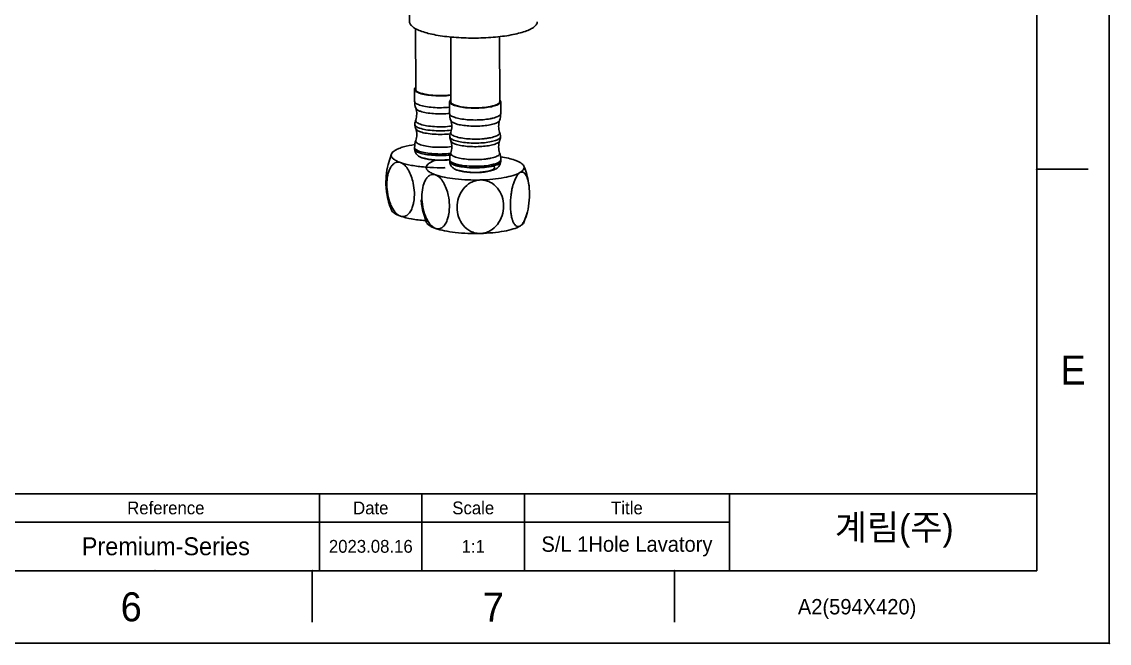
# Model space of a CAD drawing. Extents: x 9520 to 10292, y -16148 to -15602.
# Drawn here: x 10016.3 to 10292.2, y -16148.1 to -15990.5 of the extents above; entities that cross this region are included whole.
import ezdxf

# ---------------------------------------------------------------- set-up
doc = ezdxf.new("R2010")
doc.units = 0
doc.header["$MEASUREMENT"] = 0
doc.linetypes.add('CENTERX2', pattern=[101.6, 63.5, -12.7, 12.7, -12.7])
doc.layers.get('0').update_dxf_attribs({"linetype": 'CONTINUOUS'})
for name, color, linetype in [('02___PRT_ALL_AXES', 7, 'CONTINUOUS'), ('DIM', 2, 'CONTINUOUS'), ('FORM', 7, 'CONTINUOUS'), ('TEXT', 2, 'CONTINUOUS')]:
    doc.layers.add(name, color=color, linetype=linetype)
doc.layers.add('5', color=2, linetype='CONTINUOUS', lineweight=9)
doc.styles.add('ROMANS', font='Gulim.ttf')
doc.styles.get("Standard").update_dxf_attribs({"font": 'Gulim.ttf'})

# ---------------------------------------------------------------- blocks, each defined once
blk = doc.blocks.new('ZF65555')
at = {"color": 7, "linetype": 'Continuous'}
for p, q in [((9933.94, -16475.83), (9934.18, -16484.96)), ((9933.37, -16503.24), (9933.37, -16503.24)), ((9933.44, -16505.74), (9933.44, -16505.74)), ((9915.73, -16506.31), (9915.73, -16506.31)), ((9926.03, -16506.04), (9926.03, -16506.04)), ((9933.49, -16507.58), (9933.49, -16507.57)), ((9933.67, -16506.6), (9933.67, -16506.7)), ((9915.6, -16509.78), (9915.6, -16509.68)), ((9915.79, -16508.81), (9915.79, -16508.81)), ((9926.1, -16508.54), (9926.1, -16508.54)), ((9926.15, -16510.37), (9926.15, -16510.37)), ((9926.33, -16509.4), (9926.34, -16509.5)), ((9933.55, -16510.07), (9933.55, -16510.07)), ((9915.83, -16510.64), (9915.83, -16510.64)), ((9915.9, -16513.14), (9915.9, -16513.14)), ((9926.21, -16512.87), (9926.21, -16512.87))]:
    blk.add_line(p, q, dxfattribs=at)
for centre, radius, start, end in [((9928.98, -16501.87), 4.59, 342.7208, 1.4365), ((9920.03, -16504.71), 4.59, 181.5696, 200.2853), ((9921.65, -16504.67), 4.59, 342.7208, 1.4365), ((9929.15, -16507.34), 4.58, 9.326, 20.5478), ((9929.12, -16506.2), 4.58, 342.4582, 353.6801), ((9920.15, -16510.19), 4.58, 162.4582, 173.6801), ((9920.12, -16509.04), 4.58, 189.326, 200.5478), ((9921.82, -16510.14), 4.58, 9.326, 20.5478), ((9921.79, -16508.99), 4.58, 342.4582, 353.6801), ((9929.24, -16511.67), 4.59, 1.5696, 20.2853), ((9920.29, -16514.51), 4.59, 162.7208, 181.4365), ((9921.9, -16514.46), 4.59, 1.5696, 20.2853), ((9919.53, -16505.62), 10.19, 258.1988, 260.3161), ((9927.86, -16480.36), 35.6, 275.7742, 276.2462), ((9901.72, -16523.6), 12.08, 15.5348, 18.5728), ((9900.7, -16523.89), 13.13, 15.0046, 15.5547), ((9899.97, -16524.08), 13.89, 13.2318, 14.9937), ((9898.56, -16524.41), 15.34, 9.4875, 13.2221), ((9897.47, -16524.61), 16.45, 8.5565, 9.5385), ((9897.13, -16524.66), 16.78, 4.2378, 8.5563), ((9897.31, -16524.65), 16.61, 4.1054, 4.238), ((9908.14, -16525.79), 5.67, 343.1645, 344.3998), ((9928.18, -16491.85), 35.42, 275.9403, 276.247)]:
    blk.add_arc(centre, radius, start, end, dxfattribs=at)
for points, knots in [([(9934.18, -16484.96), (9934.18, -16485.05), (9934.16, -16485.25), (9934.03, -16485.52), (9933.83, -16485.8), (9933.54, -16486.06), (9933.18, -16486.33), (9932.55, -16486.69), (9932.03, -16486.91), (9931.66, -16487.06)], [0, 0, 0, 0, 0.079398, 0.165351, 0.26298, 0.375573, 0.504997, 0.652164, 1, 1, 1, 1]), ([(9931.66, -16487.06), (9931.21, -16487.23), (9930.23, -16487.54), (9928.64, -16487.93), (9926.85, -16488.25), (9924.21, -16488.59), (9921.46, -16488.77), (9918.68, -16488.79), (9916.63, -16488.72), (9914.68, -16488.57), (9912.88, -16488.34), (9911.27, -16488.04), (9909.89, -16487.67), (9908.91, -16487.31), (9908.27, -16486.98), (9907.89, -16486.74), (9907.59, -16486.49), (9907.37, -16486.22), (9907.23, -16485.95), (9907.19, -16485.76), (9907.19, -16485.67)], [0, 0, 0, 0, 0.056178, 0.120678, 0.192201, 0.269194, 0.432534, 0.515171, 0.595908, 0.672904, 0.744429, 0.808932, 0.865114, 0.91203, 0.93188, 0.949339, 0.964528, 0.977697, 0.989291, 1, 1, 1, 1]), ([(9926.19, -16503.23), (9926.77, -16503.28), (9927.94, -16503.31), (9929.65, -16503.22), (9931.2, -16503), (9932.16, -16502.75), (9932.56, -16502.6)], [0, 0, 0, 0, 0.270416, 0.545263, 0.796652, 1, 1, 1, 1]), ([(9932.42, -16503.93), (9932.64, -16503.84), (9933, -16503.68), (9933.32, -16503.39), (9933.37, -16503.24)], [0, 0, 0, 0, 0.611595, 1, 1, 1, 1]), ([(9932.56, -16502.6), (9932.71, -16502.54), (9932.98, -16502.43), (9933.3, -16502.22), (9933.52, -16502.01), (9933.58, -16501.83), (9933.57, -16501.76)], [0, 0, 0, 0, 0.3486, 0.62585, 0.83584, 1, 1, 1, 1]), ([(9933.44, -16505.74), (9933.29, -16505.34), (9933.13, -16504.5), (9933.24, -16503.64), (9933.37, -16503.24)], [0, 0, 0, 0, 0.499885, 1, 1, 1, 1]), ([(9915.44, -16504.84), (9915.44, -16504.92), (9915.51, -16505.08), (9915.74, -16505.29), (9916.07, -16505.47), (9916.52, -16505.64), (9917.07, -16505.79), (9917.98, -16505.96), (9919.26, -16506.08), (9920.88, -16506.1), (9922.49, -16505.99), (9923.95, -16505.77), (9924.84, -16505.54), (9925.23, -16505.39)], [0, 0, 0, 0, 0.022095, 0.05036, 0.087646, 0.134586, 0.190799, 0.255341, 0.403901, 0.567338, 0.730776, 0.879326, 1, 1, 1, 1]), ([(9925.23, -16505.39), (9925.38, -16505.34), (9925.64, -16505.22), (9925.97, -16505.02), (9926.18, -16504.8), (9926.24, -16504.63), (9926.24, -16504.56)], [0, 0, 0, 0, 0.3486, 0.62585, 0.83584, 1, 1, 1, 1]), ([(9926.23, -16504.53), (9926.79, -16504.57), (9927.92, -16504.61), (9929.58, -16504.52), (9931.09, -16504.31), (9932.02, -16504.08), (9932.42, -16503.93)], [0, 0, 0, 0, 0.269435, 0.544436, 0.796387, 1, 1, 1, 1]), ([(9933.44, -16505.74), (9933.47, -16505.81), (9933.47, -16506), (9933.27, -16506.25), (9932.93, -16506.47), (9932.65, -16506.6), (9932.49, -16506.66)], [0, 0, 0, 0, 0.165041, 0.364558, 0.63963, 1, 1, 1, 1]), ([(9915.73, -16506.31), (9915.87, -16506.7), (9916.03, -16507.55), (9915.91, -16508.4), (9915.79, -16508.81)], [0, 0, 0, 0, 0.500115, 1, 1, 1, 1]), ([(9915.73, -16506.31), (9915.75, -16506.38), (9915.87, -16506.53), (9916.13, -16506.71), (9916.49, -16506.87), (9917.15, -16507.08), (9918.17, -16507.27), (9919.57, -16507.39), (9921.08, -16507.39), (9922.57, -16507.28), (9923.91, -16507.08), (9924.73, -16506.86), (9925.08, -16506.72)], [0, 0, 0, 0, 0.024296, 0.056176, 0.097028, 0.146909, 0.270856, 0.41919, 0.57967, 0.738656, 0.882663, 1, 1, 1, 1]), ([(9925.08, -16506.72), (9925.31, -16506.64), (9925.67, -16506.48), (9925.99, -16506.18), (9926.03, -16506.04)], [0, 0, 0, 0, 0.611595, 1, 1, 1, 1]), ([(9926.1, -16508.54), (9925.95, -16508.14), (9925.79, -16507.29), (9925.91, -16506.44), (9926.03, -16506.04)], [0, 0, 0, 0, 0.499885, 1, 1, 1, 1]), ([(9932.49, -16506.66), (9932.07, -16506.82), (9931.07, -16507.07), (9929.44, -16507.28), (9927.67, -16507.35), (9926.47, -16507.29), (9925.89, -16507.22)], [0, 0, 0, 0, 0.205283, 0.460396, 0.736149, 1, 1, 1, 1]), ([(9932.67, -16507.48), (9932.24, -16507.65), (9931.23, -16507.9), (9929.58, -16508.12), (9927.79, -16508.2), (9926.57, -16508.14), (9925.97, -16508.09)], [0, 0, 0, 0, 0.204627, 0.45856, 0.734052, 1, 1, 1, 1]), ([(9932.53, -16508.26), (9932.76, -16508.17), (9933.12, -16508.02), (9933.44, -16507.72), (9933.49, -16507.58)], [0, 0, 0, 0, 0.61134, 1, 1, 1, 1]), ([(9933.67, -16506.7), (9933.65, -16506.86), (9933.43, -16507.1), (9933.06, -16507.32), (9932.81, -16507.43), (9932.67, -16507.48)], [0, 0, 0, 0, 0.375641, 0.654666, 1, 1, 1, 1]), ([(9933.55, -16510.07), (9933.4, -16509.68), (9933.24, -16508.83), (9933.36, -16507.98), (9933.49, -16507.58)], [0, 0, 0, 0, 0.500098, 1, 1, 1, 1]), ([(9925.33, -16510.28), (9924.96, -16510.42), (9924.09, -16510.65), (9922.66, -16510.87), (9921.07, -16510.98), (9919.48, -16510.97), (9918.21, -16510.85), (9917.31, -16510.69), (9916.76, -16510.55), (9916.3, -16510.39), (9915.89, -16510.19), (9915.63, -16509.95), (9915.6, -16509.78)], [0, 0, 0, 0, 0.119457, 0.266335, 0.428165, 0.590614, 0.739291, 0.804407, 0.86155, 0.909751, 0.948522, 1, 1, 1, 1]), ([(9925.16, -16509.45), (9924.77, -16509.6), (9923.88, -16509.83), (9922.43, -16510.04), (9920.82, -16510.14), (9919.46, -16510.11), (9918.42, -16510.01), (9917.73, -16509.91), (9917.12, -16509.78), (9916.61, -16509.63), (9916.21, -16509.45), (9915.93, -16509.26), (9915.77, -16509.04), (9915.76, -16508.87), (9915.79, -16508.81)], [0, 0, 0, 0, 0.123991, 0.277048, 0.444793, 0.610851, 0.688161, 0.759132, 0.822149, 0.875918, 0.919607, 0.953199, 0.978328, 1, 1, 1, 1]), ([(9926.1, -16508.54), (9926.13, -16508.61), (9926.13, -16508.8), (9925.93, -16509.05), (9925.6, -16509.27), (9925.32, -16509.39), (9925.16, -16509.45)], [0, 0, 0, 0, 0.165041, 0.364558, 0.63963, 1, 1, 1, 1]), ([(9925.2, -16511.06), (9925.43, -16510.97), (9925.79, -16510.81), (9926.1, -16510.52), (9926.15, -16510.37)], [0, 0, 0, 0, 0.61134, 1, 1, 1, 1]), ([(9926.34, -16509.5), (9926.32, -16509.66), (9926.1, -16509.9), (9925.73, -16510.12), (9925.47, -16510.23), (9925.33, -16510.28)], [0, 0, 0, 0, 0.375641, 0.654666, 1, 1, 1, 1]), ([(9926.21, -16512.87), (9926.06, -16512.47), (9925.9, -16511.63), (9926.02, -16510.77), (9926.15, -16510.37)], [0, 0, 0, 0, 0.500098, 1, 1, 1, 1]), ([(9926.19, -16508.85), (9926.76, -16508.9), (9927.92, -16508.95), (9929.62, -16508.87), (9931.17, -16508.66), (9932.13, -16508.42), (9932.53, -16508.26)], [0, 0, 0, 0, 0.267551, 0.542827, 0.795853, 1, 1, 1, 1]), ([(9933.55, -16510.07), (9933.57, -16510.15), (9933.57, -16510.34), (9933.37, -16510.59), (9933.04, -16510.81), (9932.76, -16510.93), (9932.6, -16510.99)], [0, 0, 0, 0, 0.164966, 0.364615, 0.639742, 1, 1, 1, 1]), ([(9915.83, -16510.64), (9915.98, -16511.04), (9916.15, -16511.88), (9916.03, -16512.74), (9915.9, -16513.14)], [0, 0, 0, 0, 0.499902, 1, 1, 1, 1]), ([(9915.83, -16510.64), (9915.86, -16510.72), (9915.98, -16510.87), (9916.24, -16511.04), (9916.6, -16511.21), (9917.26, -16511.42), (9918.29, -16511.61), (9919.68, -16511.72), (9921.19, -16511.73), (9922.69, -16511.62), (9924.03, -16511.41), (9924.85, -16511.19), (9925.2, -16511.06)], [0, 0, 0, 0, 0.02433, 0.056256, 0.09715, 0.147065, 0.271048, 0.419377, 0.579819, 0.738751, 0.882704, 1, 1, 1, 1]), ([(9932.6, -16510.99), (9932.18, -16511.15), (9931.18, -16511.4), (9929.55, -16511.61), (9927.78, -16511.68), (9926.58, -16511.62), (9926, -16511.56)], [0, 0, 0, 0, 0.205293, 0.460423, 0.736179, 1, 1, 1, 1]), ([(9932.82, -16512.38), (9932.4, -16512.54), (9931.41, -16512.79), (9929.8, -16513.01), (9928.03, -16513.09), (9926.83, -16513.05), (9926.23, -16513)], [0, 0, 0, 0, 0.204055, 0.4569, 0.732131, 1, 1, 1, 1]), ([(9933.45, -16512.07), (9933.4, -16512.1), (9933.2, -16512.22), (9932.99, -16512.31), (9932.82, -16512.38)], [0, 0, 0, 0, 0.219001, 1, 1, 1, 1]), ([(9933.76, -16511.77), (9933.74, -16511.8), (9933.66, -16511.92), (9933.54, -16512.01), (9933.45, -16512.07)], [0, 0, 0, 0, 0.214968, 1, 1, 1, 1]), ([(9933.83, -16511.54), (9933.83, -16511.56), (9933.83, -16511.64), (9933.79, -16511.72), (9933.76, -16511.77)], [0, 0, 0, 0, 0.237124, 1, 1, 1, 1]), ([(9937.9, -16511.99), (9937.66, -16511.86), (9937.09, -16511.62), (9935.73, -16511.21), (9934.59, -16511.02), (9933.78, -16510.91)], [0, 0, 0, 0, 0.192713, 0.426116, 1, 1, 1, 1]), ([(9936.89, -16514.65), (9937.21, -16514.52), (9937.78, -16514.27), (9938.39, -16513.87), (9938.69, -16513.51), (9938.81, -16513.26), (9938.83, -16513), (9938.79, -16512.84), (9938.76, -16512.77)], [0, 0, 0, 0, 0.360653, 0.633458, 0.740057, 0.831533, 0.915025, 1, 1, 1, 1]), ([(9938.76, -16512.77), (9938.69, -16512.61), (9938.43, -16512.31), (9938.09, -16512.1), (9937.9, -16511.99)], [0, 0, 0, 0, 0.430222, 1, 1, 1, 1]), ([(9910.84, -16516.1), (9910.89, -16515.98), (9911.07, -16515.71), (9911.48, -16515.38), (9912.05, -16515.06), (9912.49, -16514.87), (9912.73, -16514.78)], [0, 0, 0, 0, 0.174306, 0.394842, 0.669793, 1, 1, 1, 1]), ([(9912.73, -16514.78), (9913.17, -16514.61), (9914.16, -16514.31), (9915.17, -16514.09), (9915.72, -16513.99)], [0, 0, 0, 0, 0.459419, 1, 1, 1, 1]), ([(9916.02, -16515.07), (9915.93, -16515.01), (9915.78, -16514.89), (9915.7, -16514.7), (9915.7, -16514.62)], [0, 0, 0, 0, 0.567826, 1, 1, 1, 1]), ([(9925.27, -16513.79), (9924.88, -16513.93), (9923.99, -16514.16), (9922.54, -16514.38), (9920.93, -16514.47), (9919.57, -16514.44), (9918.54, -16514.34), (9917.85, -16514.24), (9917.24, -16514.12), (9916.73, -16513.96), (9916.33, -16513.79), (9916.05, -16513.6), (9915.89, -16513.38), (9915.88, -16513.21), (9915.9, -16513.14)], [0, 0, 0, 0, 0.123952, 0.276956, 0.444651, 0.61068, 0.687989, 0.758969, 0.822007, 0.875807, 0.919537, 0.953174, 0.978336, 1, 1, 1, 1]), ([(9917.45, -16515.59), (9917.16, -16515.53), (9916.67, -16515.4), (9916.2, -16515.19), (9916.02, -16515.07)], [0, 0, 0, 0, 0.574577, 1, 1, 1, 1]), ([(9926.21, -16512.87), (9926.24, -16512.95), (9926.24, -16513.14), (9926.04, -16513.38), (9925.71, -16513.6), (9925.43, -16513.73), (9925.27, -16513.79)], [0, 0, 0, 0, 0.164966, 0.364615, 0.639742, 1, 1, 1, 1]), ([(9926.11, -16514.87), (9926.07, -16514.9), (9925.87, -16515.02), (9925.65, -16515.11), (9925.49, -16515.18)], [0, 0, 0, 0, 0.219001, 1, 1, 1, 1]), ([(9926.42, -16514.57), (9926.41, -16514.6), (9926.32, -16514.71), (9926.2, -16514.81), (9926.11, -16514.87)], [0, 0, 0, 0, 0.214968, 1, 1, 1, 1]), ([(9926.49, -16514.34), (9926.5, -16514.36), (9926.49, -16514.44), (9926.46, -16514.52), (9926.42, -16514.57)], [0, 0, 0, 0, 0.237124, 1, 1, 1, 1]), ([(9930.56, -16514.79), (9930.48, -16514.75), (9930.12, -16514.57), (9929.74, -16514.43), (9929.45, -16514.33)], [0, 0, 0, 0, 0.22287, 1, 1, 1, 1]), ([(9931.42, -16515.56), (9931.35, -16515.41), (9931.09, -16515.1), (9930.76, -16514.9), (9930.56, -16514.79)], [0, 0, 0, 0, 0.430222, 1, 1, 1, 1]), ([(9931.74, -16515.75), (9932.7, -16515.64), (9934.44, -16515.38), (9936.15, -16514.93), (9936.89, -16514.65)], [0, 0, 0, 0, 0.551788, 1, 1, 1, 1]), ([(9936.89, -16514.65), (9936.56, -16514.77), (9935.92, -16515.26), (9935.22, -16516.3), (9934.67, -16517.59), (9934.43, -16518.54), (9934.34, -16519.04)], [0, 0, 0, 0, 0.199454, 0.441154, 0.713091, 1, 1, 1, 1]), ([(9937.18, -16525.96), (9937.65, -16525.78), (9938.28, -16525.18), (9938.88, -16524.22), (9939.42, -16522.99), (9939.84, -16521.31), (9939.98, -16519.25), (9939.76, -16517.33), (9939.27, -16515.93), (9938.65, -16515.09), (9938.12, -16514.67), (9937.5, -16514.5), (9937.08, -16514.58), (9936.89, -16514.65)], [0, 0, 0, 0, 0.108973, 0.175094, 0.246472, 0.397117, 0.548092, 0.68928, 0.812011, 0.86467, 0.911574, 0.955094, 1, 1, 1, 1]), ([(9939.54, -16514.95), (9939.76, -16515.75), (9940.06, -16517.39), (9940.12, -16519.04), (9940.08, -16519.86)], [0, 0, 0, 0, 0.50597, 1, 1, 1, 1]), ([(9911.72, -16517.44), (9911.6, -16517.37), (9911.35, -16517.29), (9910.96, -16517.4), (9910.64, -16517.7), (9910.38, -16518.14), (9910.17, -16518.69), (9909.94, -16519.61), (9909.86, -16520.36), (9909.83, -16520.88)], [0, 0, 0, 0, 0.085802, 0.165967, 0.25774, 0.369359, 0.501743, 0.652911, 1, 1, 1, 1]), ([(9911.72, -16517.44), (9911.55, -16517.35), (9911.26, -16517.16), (9910.93, -16516.83), (9910.77, -16516.46), (9910.8, -16516.21), (9910.84, -16516.1)], [0, 0, 0, 0, 0.328167, 0.587787, 0.798471, 1, 1, 1, 1]), ([(9925.49, -16515.18), (9925.25, -16515.26), (9924.73, -16515.42), (9923.54, -16515.68), (9921.86, -16515.86), (9919.82, -16515.89), (9918.45, -16515.77), (9917.82, -16515.66)], [0, 0, 0, 0, 0.096497, 0.210154, 0.472538, 0.749437, 1, 1, 1, 1]), ([(9927.46, -16515.97), (9927.8, -16515.97), (9929.13, -16515.96), (9930.46, -16515.88), (9931.45, -16515.78)], [0, 0, 0, 0, 0.251846, 1, 1, 1, 1]), ([(9929.55, -16517.45), (9929.88, -16517.32), (9930.45, -16517.07), (9931.05, -16516.66), (9931.35, -16516.31), (9931.47, -16516.06), (9931.5, -16515.8), (9931.45, -16515.64), (9931.42, -16515.56)], [0, 0, 0, 0, 0.360653, 0.633458, 0.740057, 0.831533, 0.915025, 1, 1, 1, 1]), ([(9929.84, -16528.76), (9930.32, -16528.58), (9930.94, -16527.98), (9931.54, -16527.01), (9932.08, -16525.79), (9932.51, -16524.1), (9932.65, -16522.05), (9932.43, -16520.13), (9931.93, -16518.72), (9931.32, -16517.89), (9930.78, -16517.47), (9930.16, -16517.3), (9929.75, -16517.37), (9929.55, -16517.45)], [0, 0, 0, 0, 0.108973, 0.175094, 0.246472, 0.397117, 0.548092, 0.68928, 0.812011, 0.86467, 0.911574, 0.955094, 1, 1, 1, 1]), ([(9913.16, -16519.76), (9912.99, -16519.25), (9912.7, -16518.54), (9912.16, -16517.78), (9911.87, -16517.52), (9911.72, -16517.44)], [0, 0, 0, 0, 0.582114, 0.814844, 1, 1, 1, 1]), ([(9915.11, -16518.41), (9914.45, -16518.31), (9913.29, -16518.07), (9912.16, -16517.68), (9911.72, -16517.44)], [0, 0, 0, 0, 0.568696, 1, 1, 1, 1]), ([(9915.11, -16518.41), (9915.9, -16518.54), (9917.57, -16518.71), (9919.25, -16518.77), (9920.13, -16518.77)], [0, 0, 0, 0, 0.476641, 1, 1, 1, 1]), ([(9920.13, -16518.77), (9919.78, -16518.77), (9919.08, -16518.86), (9917.78, -16519.36), (9916.45, -16520.51), (9915.51, -16522.37), (9915.24, -16524.43), (9915.62, -16526.48), (9916.66, -16528.33), (9918.04, -16529.48), (9919.36, -16529.99), (9920.07, -16530.08), (9920.42, -16530.08)], [0, 0, 0, 0, 0.063423, 0.126279, 0.249822, 0.3726, 0.495644, 0.619726, 0.745285, 0.872138, 0.936154, 1, 1, 1, 1]), ([(9920.13, -16518.77), (9921.89, -16518.77), (9924.44, -16518.62), (9927.58, -16518.06), (9928.95, -16517.68), (9929.55, -16517.45)], [0, 0, 0, 0, 0.554327, 0.798389, 1, 1, 1, 1]), ([(9920.42, -16530.08), (9920.77, -16530.08), (9921.47, -16529.99), (9922.77, -16529.49), (9924.1, -16528.33), (9925.04, -16526.48), (9925.32, -16524.42), (9924.93, -16522.36), (9923.89, -16520.52), (9922.51, -16519.37), (9921.19, -16518.86), (9920.48, -16518.77), (9920.13, -16518.77)], [0, 0, 0, 0, 0.063425, 0.126288, 0.249827, 0.372599, 0.495646, 0.619745, 0.745313, 0.872155, 0.936156, 1, 1, 1, 1]), ([(9929.55, -16517.45), (9929.23, -16517.57), (9928.59, -16518.06), (9927.88, -16519.09), (9927.33, -16520.39), (9927.09, -16521.34), (9927, -16521.83)], [0, 0, 0, 0, 0.199454, 0.441154, 0.713091, 1, 1, 1, 1]), ([(9934.34, -16519.04), (9934.21, -16519.71), (9934.09, -16521.04), (9934.2, -16522.38), (9934.32, -16523.02)], [0, 0, 0, 0, 0.51383, 1, 1, 1, 1]), ([(9909.83, -16520.88), (9909.79, -16521.69), (9909.85, -16523.35), (9910.15, -16524.98), (9910.37, -16525.79)], [0, 0, 0, 0, 0.494031, 1, 1, 1, 1]), ([(9927, -16521.83), (9926.88, -16522.51), (9926.75, -16523.84), (9926.86, -16525.18), (9926.99, -16525.82)], [0, 0, 0, 0, 0.51383, 1, 1, 1, 1]), ([(9913.91, -16524.77), (9913.92, -16524.66), (9913.92, -16524.22), (9913.9, -16523.79), (9913.87, -16523.46)], [0, 0, 0, 0, 0.245447, 1, 1, 1, 1]), ([(9934.32, -16523.02), (9934.34, -16523.13), (9934.43, -16523.54), (9934.56, -16523.94), (9934.67, -16524.23)], [0, 0, 0, 0, 0.259856, 1, 1, 1, 1]), ([(9934.67, -16524.23), (9934.8, -16524.54), (9935.07, -16525.1), (9935.66, -16525.77), (9936.41, -16526.12), (9936.94, -16526.05), (9937.18, -16525.96)], [0, 0, 0, 0, 0.293844, 0.549145, 0.77426, 1, 1, 1, 1]), ([(9910.37, -16525.79), (9910.55, -16526.44), (9910.86, -16527.34), (9911.48, -16528.31), (9911.83, -16528.65), (9912.01, -16528.74)], [0, 0, 0, 0, 0.585448, 0.819303, 1, 1, 1, 1]), ([(9913.6, -16527.31), (9913.63, -16527.21), (9913.73, -16526.81), (9913.8, -16526.39), (9913.83, -16526.08)], [0, 0, 0, 0, 0.234292, 1, 1, 1, 1]), ([(9913.83, -16526.08), (9913.85, -16525.97), (9913.89, -16525.54), (9913.91, -16525.1), (9913.91, -16524.77)], [0, 0, 0, 0, 0.24119, 1, 1, 1, 1]), ([(9926.99, -16525.82), (9927.01, -16525.92), (9927.1, -16526.34), (9927.22, -16526.74), (9927.34, -16527.03)], [0, 0, 0, 0, 0.259856, 1, 1, 1, 1]), ([(9932.03, -16527.05), (9933, -16526.95), (9934.74, -16526.69), (9936.45, -16526.24), (9937.18, -16525.96)], [0, 0, 0, 0, 0.551801, 1, 1, 1, 1]), ([(9937.18, -16525.96), (9937.42, -16525.87), (9937.86, -16525.68), (9938.43, -16525.36), (9938.84, -16525.02), (9939.02, -16524.76), (9939.07, -16524.63)], [0, 0, 0, 0, 0.330207, 0.605158, 0.825694, 1, 1, 1, 1]), ([(9912.01, -16528.74), (9911.82, -16528.64), (9911.49, -16528.43), (9911.22, -16528.12), (9911.16, -16527.97)], [0, 0, 0, 0, 0.569778, 1, 1, 1, 1]), ([(9912.01, -16528.74), (9912.12, -16528.8), (9912.35, -16528.88), (9912.71, -16528.8), (9913.02, -16528.56), (9913.17, -16528.33), (9913.25, -16528.2)], [0, 0, 0, 0, 0.238949, 0.459943, 0.705657, 1, 1, 1, 1]), ([(9915.41, -16529.72), (9914.75, -16529.61), (9913.59, -16529.38), (9912.46, -16528.99), (9912.01, -16528.74)], [0, 0, 0, 0, 0.568696, 1, 1, 1, 1]), ([(9913.25, -16528.2), (9913.28, -16528.15), (9913.41, -16527.9), (9913.5, -16527.63), (9913.57, -16527.43)], [0, 0, 0, 0, 0.229383, 1, 1, 1, 1]), ([(9920.42, -16530.08), (9922.19, -16530.08), (9924.74, -16529.92), (9927.88, -16529.37), (9929.25, -16528.98), (9929.85, -16528.75)], [0, 0, 0, 0, 0.554325, 0.798396, 1, 1, 1, 1]), ([(9927.34, -16527.03), (9927.46, -16527.34), (9927.74, -16527.9), (9928.32, -16528.56), (9929.07, -16528.92), (9929.61, -16528.85), (9929.84, -16528.76)], [0, 0, 0, 0, 0.293844, 0.549145, 0.77426, 1, 1, 1, 1]), ([(9929.85, -16528.75), (9930.09, -16528.66), (9930.53, -16528.48), (9931.09, -16528.15), (9931.5, -16527.82), (9931.68, -16527.56), (9931.73, -16527.43)], [0, 0, 0, 0, 0.330207, 0.605158, 0.825694, 1, 1, 1, 1]), ([(9915.41, -16529.72), (9916.2, -16529.84), (9917.87, -16530.02), (9919.55, -16530.08), (9920.42, -16530.08)], [0, 0, 0, 0, 0.476641, 1, 1, 1, 1])]:
    blk.add_open_spline(points, degree=3, knots=knots, dxfattribs=at)
at = {"layer": '02___PRT_ALL_AXES', "color": 7, "linetype": 'Continuous'}
for p, q in [((9933.28, -16499.26), (9932.95, -16486.44)), ((9915.6, -16502.33), (9915.24, -16488.6)), ((9925.95, -16502.06), (9925.59, -16488.4)), ((9933.51, -16499.26), (9933.57, -16501.76)), ((9915.38, -16502.34), (9915.44, -16504.84)), ((9926.17, -16502.05), (9926.24, -16504.56)), ((9933.83, -16511.54), (9933.84, -16511.87)), ((9939.54, -16514.95), (9938.76, -16512.77)), ((9915.7, -16514.62), (9915.71, -16514.95)), ((9926.49, -16514.34), (9926.5, -16514.67)), ((9910.37, -16525.79), (9911.16, -16527.97))]:
    blk.add_line(p, q, dxfattribs=at)
for centre, radius, start, end in [((9932.66, -16499.62), 0.97, 45.8852, 50.077), ((9915.73, -16502.33), 0.354, 181.4946, 186.399), ((9925.33, -16502.42), 0.97, 45.8852, 50.077)]:
    blk.add_arc(centre, radius, start, end, dxfattribs=at)
for points, knots in [([(9933.51, -16499.26), (9933.51, -16499.23), (9933.49, -16499.1), (9933.41, -16498.99), (9933.34, -16498.93)], [0, 0, 0, 0, 0.225493, 1, 1, 1, 1]), ([(9925.9, -16500.65), (9926.31, -16500.69), (9927.16, -16500.73), (9928.43, -16500.72), (9929.69, -16500.63), (9930.84, -16500.47), (9931.83, -16500.24), (9932.51, -16500), (9932.92, -16499.78), (9933.12, -16499.62), (9933.25, -16499.45), (9933.28, -16499.32), (9933.28, -16499.26)], [0, 0, 0, 0, 0.15893, 0.325452, 0.489766, 0.642185, 0.773981, 0.878276, 0.91889, 0.951831, 0.978043, 1, 1, 1, 1]), ([(9932.5, -16500.09), (9932.07, -16500.26), (9931.09, -16500.5), (9929.47, -16500.73), (9927.71, -16500.81), (9926.5, -16500.77), (9925.91, -16500.71)], [0, 0, 0, 0, 0.204051, 0.456935, 0.732173, 1, 1, 1, 1]), ([(9932.5, -16500.09), (9932.65, -16500.04), (9932.91, -16499.92), (9933.24, -16499.72), (9933.45, -16499.5), (9933.51, -16499.33), (9933.51, -16499.26)], [0, 0, 0, 0, 0.348762, 0.625804, 0.835817, 1, 1, 1, 1]), ([(9915.38, -16502.34), (9915.38, -16502.3), (9915.39, -16502.16), (9915.49, -16502.03), (9915.58, -16501.95)], [0, 0, 0, 0, 0.219621, 1, 1, 1, 1]), ([(9925.16, -16502.89), (9924.78, -16503.04), (9923.9, -16503.27), (9922.46, -16503.49), (9920.85, -16503.59), (9919.24, -16503.58), (9917.97, -16503.46), (9917.07, -16503.3), (9916.51, -16503.16), (9916.05, -16502.99), (9915.65, -16502.78), (9915.4, -16502.54), (9915.38, -16502.37)], [0, 0, 0, 0, 0.119962, 0.267546, 0.430057, 0.59296, 0.741676, 0.806611, 0.86344, 0.911198, 0.94943, 1, 1, 1, 1]), ([(9915.6, -16502.33), (9915.6, -16502.44), (9915.72, -16502.63), (9915.94, -16502.79), (9916.31, -16502.99), (9916.92, -16503.19), (9917.46, -16503.3), (9917.76, -16503.34)], [0, 0, 0, 0, 0.136297, 0.228985, 0.342273, 0.632223, 1, 1, 1, 1]), ([(9917.76, -16503.34), (9918.18, -16503.41), (9919.06, -16503.5), (9920.41, -16503.54), (9921.8, -16503.48), (9923.1, -16503.34), (9924.1, -16503.14), (9924.78, -16502.94), (9925.18, -16502.79), (9925.51, -16502.62), (9925.75, -16502.45), (9925.91, -16502.26), (9925.95, -16502.12), (9925.95, -16502.06)], [0, 0, 0, 0, 0.146577, 0.307655, 0.472053, 0.62823, 0.765434, 0.824079, 0.874911, 0.917413, 0.951567, 0.978223, 1, 1, 1, 1]), ([(9925.16, -16502.89), (9925.31, -16502.83), (9925.58, -16502.72), (9925.9, -16502.52), (9926.12, -16502.3), (9926.17, -16502.13), (9926.17, -16502.05)], [0, 0, 0, 0, 0.348762, 0.625804, 0.835817, 1, 1, 1, 1]), ([(9926.17, -16502.05), (9926.17, -16502.03), (9926.15, -16501.9), (9926.07, -16501.79), (9926, -16501.72)], [0, 0, 0, 0, 0.225493, 1, 1, 1, 1]), ([(9932.83, -16512.71), (9932.41, -16512.87), (9931.44, -16513.11), (9929.86, -16513.33), (9928.12, -16513.42), (9926.93, -16513.38), (9926.35, -16513.33)], [0, 0, 0, 0, 0.203672, 0.455796, 0.730838, 1, 1, 1, 1]), ([(9933.84, -16511.87), (9933.85, -16512.12), (9933.74, -16512.6), (9933.33, -16513.17), (9932.79, -16513.55), (9932.41, -16513.72), (9932.21, -16513.79)], [0, 0, 0, 0, 0.275546, 0.531441, 0.765439, 1, 1, 1, 1]), ([(9932.83, -16512.71), (9932.98, -16512.65), (9933.24, -16512.54), (9933.57, -16512.33), (9933.78, -16512.12), (9933.84, -16511.94), (9933.84, -16511.87)], [0, 0, 0, 0, 0.348769, 0.625811, 0.835819, 1, 1, 1, 1]), ([(9924.48, -16516.73), (9924.1, -16516.84), (9923.26, -16517.02), (9921.94, -16517.17), (9920.55, -16517.22), (9919.22, -16517.15), (9918.01, -16516.97), (9916.96, -16516.66), (9916.2, -16516.16), (9915.8, -16515.54), (9915.71, -16515.15), (9915.71, -16514.95)], [0, 0, 0, 0, 0.123074, 0.26138, 0.406349, 0.546072, 0.67064, 0.777535, 0.881025, 0.938994, 1, 1, 1, 1]), ([(9917.76, -16515.97), (9917.5, -16515.93), (9917.02, -16515.82), (9916.4, -16515.62), (9915.96, -16515.38), (9915.76, -16515.16), (9915.73, -16515.06)], [0, 0, 0, 0, 0.353185, 0.638926, 0.851936, 1, 1, 1, 1]), ([(9926.5, -16514.67), (9926.51, -16514.91), (9926.41, -16515.4), (9925.99, -16515.96), (9925.46, -16516.34), (9925.07, -16516.52), (9924.88, -16516.59)], [0, 0, 0, 0, 0.275546, 0.531441, 0.765439, 1, 1, 1, 1]), ([(9925.49, -16515.5), (9925.64, -16515.45), (9925.91, -16515.33), (9926.23, -16515.13), (9926.45, -16514.91), (9926.51, -16514.74), (9926.5, -16514.67)], [0, 0, 0, 0, 0.348769, 0.625811, 0.835819, 1, 1, 1, 1]), ([(9929.32, -16514.31), (9928.84, -16514.35), (9927.89, -16514.38), (9926.94, -16514.32), (9926.49, -16514.27)], [0, 0, 0, 0, 0.513544, 1, 1, 1, 1]), ([(9929.45, -16514.34), (9929.2, -16514.36), (9928.21, -16514.42), (9927.22, -16514.4), (9926.49, -16514.32)], [0, 0, 0, 0, 0.253724, 1, 1, 1, 1]), ([(9931.77, -16513.84), (9931.42, -16513.97), (9930.61, -16514.17), (9929.78, -16514.27), (9929.32, -16514.31)], [0, 0, 0, 0, 0.445438, 1, 1, 1, 1]), ([(9931.82, -16513.93), (9931.46, -16514.04), (9930.67, -16514.21), (9929.87, -16514.31), (9929.45, -16514.34)], [0, 0, 0, 0, 0.471717, 1, 1, 1, 1]), ([(9932.21, -16513.79), (9932.18, -16513.81), (9932.05, -16513.85), (9931.92, -16513.9), (9931.82, -16513.93)], [0, 0, 0, 0, 0.241654, 1, 1, 1, 1]), ([(9910.84, -16516.1), (9910.4, -16517.25), (9910, -16518.85), (9909.85, -16520.47), (9909.83, -16520.88)], [0, 0, 0, 0, 0.749569, 1, 1, 1, 1]), ([(9924.43, -16516.63), (9924.06, -16516.78), (9923.18, -16516.98), (9921.77, -16517.14), (9920.5, -16517.17), (9919.49, -16517.11), (9918.81, -16517.02), (9918.22, -16516.91), (9917.73, -16516.77), (9917.41, -16516.62), (9917.23, -16516.49), (9917.14, -16516.39), (9917.09, -16516.28), (9917.08, -16516.13), (9917.21, -16515.94), (9917.48, -16515.75), (9917.71, -16515.64), (9917.85, -16515.59)], [0, 0, 0, 0, 0.137141, 0.308399, 0.490015, 0.576627, 0.656287, 0.726281, 0.784445, 0.829487, 0.847142, 0.861916, 0.874525, 0.886209, 0.912475, 0.949654, 1, 1, 1, 1]), ([(9925.49, -16515.5), (9925.26, -16515.59), (9924.73, -16515.75), (9923.53, -16516.01), (9921.83, -16516.19), (9919.77, -16516.21), (9918.4, -16516.09), (9917.76, -16515.97)], [0, 0, 0, 0, 0.096684, 0.210623, 0.473694, 0.750674, 1, 1, 1, 1]), ([(9924.88, -16516.59), (9924.85, -16516.6), (9924.72, -16516.65), (9924.58, -16516.69), (9924.48, -16516.73)], [0, 0, 0, 0, 0.241654, 1, 1, 1, 1]), ([(9939.07, -16524.63), (9939.51, -16523.49), (9939.91, -16521.89), (9940.06, -16520.26), (9940.08, -16519.86)], [0, 0, 0, 0, 0.749569, 1, 1, 1, 1]), ([(9931.73, -16527.43), (9932.17, -16526.29), (9932.58, -16524.69), (9932.72, -16523.06), (9932.74, -16522.65)], [0, 0, 0, 0, 0.749569, 1, 1, 1, 1])]:
    blk.add_open_spline(points, degree=3, knots=knots, dxfattribs=at)
blk.add_open_spline([(9915.73, -16515.06), (9915.71, -16515.02), (9915.71, -16514.99), (9915.71, -16514.95)], degree=3, dxfattribs=at)

msp = doc.modelspace()

# ---------------------------------------------------------------- linework, layer by layer
for p, q in [((10273.83, -16129.74), (10273.83, -15620.66)), ((10273.83, -16027.92), (10286.82, -16027.92)), ((9538.7, -16129.74), (10273.83, -16129.74)), ((10090.04, -16129.74), (10090.04, -16142.73)), ((10181.94, -16129.74), (10181.94, -16142.73))]:
    msp.add_line(p, q)
msp.add_lwpolyline([(9520.32, -15602.28), (10292.2, -15602.28), (10292.2, -16148.12), (9520.32, -16148.12)], close=True)
for p in [(10273.83, -16027.92), (10050.14, -16129.74), (10090.04, -16129.74), (10181.94, -16129.74)]:
    msp.add_point(p)
at = {"layer": 'DIM', "color": 7}
msp.add_point((10292.2, -16148.12), dxfattribs=at)
at = {"layer": 'FORM'}
for p, q in [((9922.28, -16110.24), (10273.83, -16110.24)), ((10091.88, -16129.74), (10091.88, -16110.24)), ((10091.88, -16129.74), (10091.88, -16110.24)), ((10091.88, -16129.74), (10091.88, -16110.24)), ((10117.87, -16129.74), (10117.87, -16110.24)), ((10143.87, -16129.74), (10143.87, -16110.24)), ((10195.85, -16129.74), (10195.85, -16110.24)), ((10013.91, -16117.39), (10195.85, -16117.39))]:
    msp.add_line(p, q, dxfattribs=at)

# ---------------------------------------------------------------- block references
at = {"xscale": -1.2, "yscale": 1.2, "zscale": 1.2, "rotation": 1.533902650484888}
msp.add_blockref('ZF65555', (21501.94, 4103.45), dxfattribs=at)

# ---------------------------------------------------------------- texts
at = {"char_height": 7.35, "attachment_point": 5}
for s, width, insert in [('E', 12.996, (10283.02, -16078.83)), ('6', 64.98, (10044.1, -16138.93)), ('7', 64.98, (10135.99, -16138.93))]:
    msp.add_mtext_dynamic_manual_height_columns(s, width=width, gutter_width=16.25, heights=[0], dxfattribs=dict(at, insert=insert))
at = {"layer": '5', "style": 'ROMANS'}
msp.add_text(' A2(594X420)', height=3.8988, dxfattribs=at).set_placement((10211.8, -16140.8))
at = {"layer": 'TEXT', "attachment_point": 5}
for s, width, insert, char_height in [('Reference', 77.976, (10052.89, -16113.82), 3.249), ('Date', 25.992, (10104.88, -16113.82), 3.249), ('Scale', 25.992, (10130.87, -16113.82), 3.249), ('Title', 51.984, (10169.86, -16113.82), 3.249), ('Premium-Series', 77.976, (10052.89, -16123.56), 4.5486), ('S/L 1Hole Lavatory', 51.984, (10169.86, -16123.56), 3.8988), ('2023.08.16', 25.992, (10104.88, -16123.56), 3.249), ('1:1', 25.992, (10130.87, -16123.56), 3.249)]:
    msp.add_mtext_dynamic_manual_height_columns(s, width=width, gutter_width=16.25, heights=[0], dxfattribs=dict(at, insert=insert, char_height=char_height))
at = {"layer": 'TEXT', "linetype": 'CENTERX2', "insert": (10237.67, -16119.68), "char_height": 6.498, "attachment_point": 5}
msp.add_mtext_dynamic_manual_height_columns('{\\fHYGothic-Medium|b0|i0|c129|p18;계림(주)}', width=77.976, gutter_width=16.25, heights=[0], dxfattribs=at)

doc.saveas('drawing.dxf')
